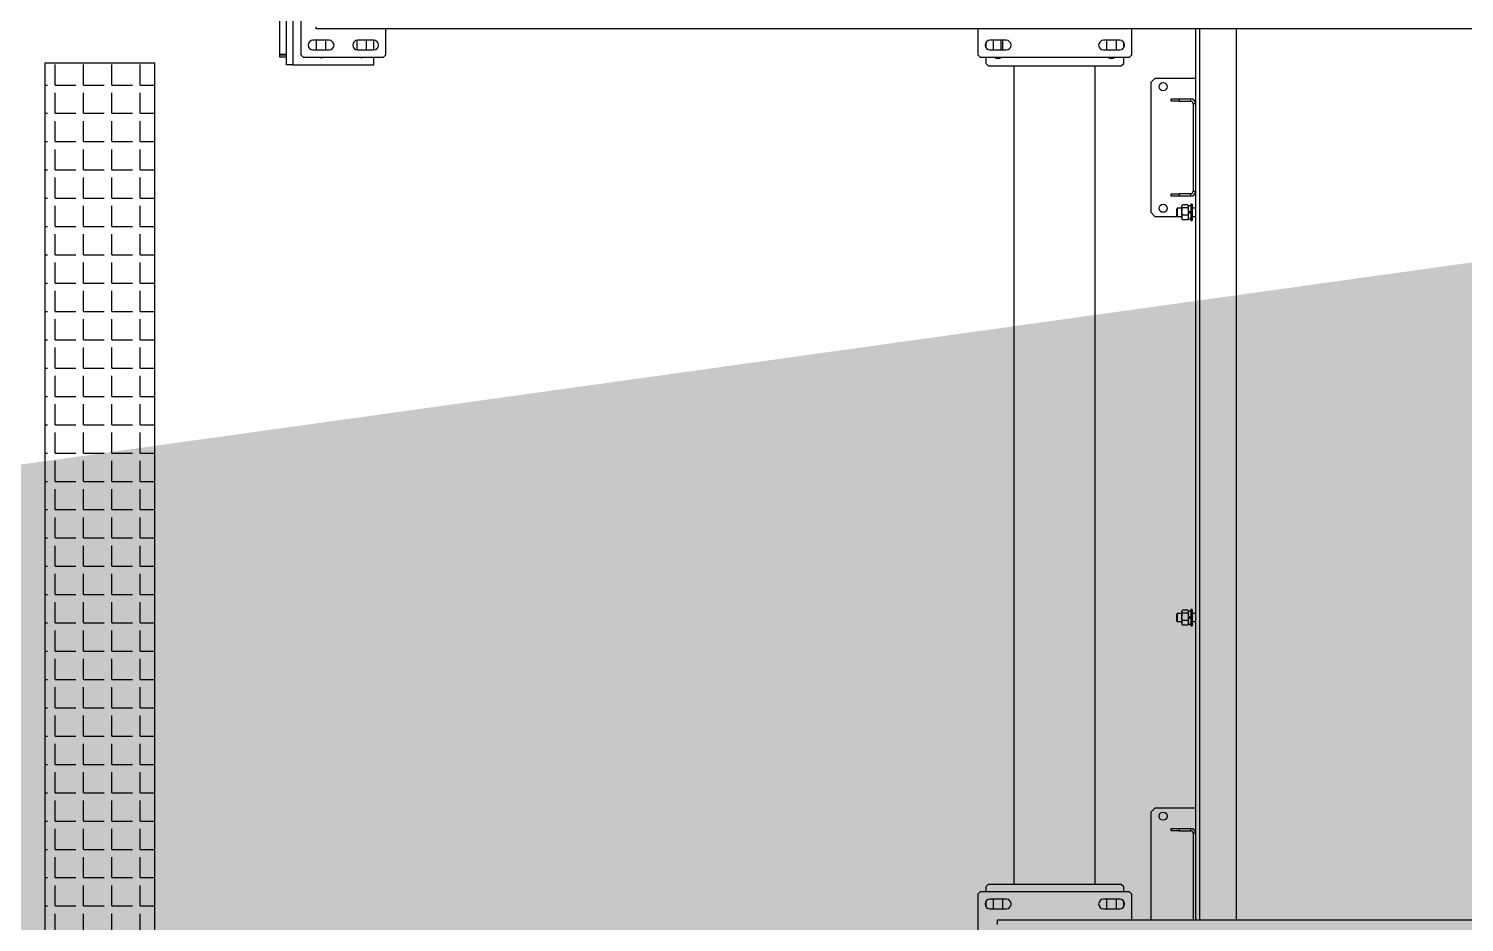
# Model space of a CAD drawing. Header units: millimetres. Extents: x 6622 to 532820, y 3370 to 359312.
# Drawn here: x 468870 to 470641, y 268937 to 270040 of the extents above; entities that cross this region are included whole.
import ezdxf

# ---------------------------------------------------------------- set-up
doc = ezdxf.new("R2010")
doc.units = ezdxf.units.MM
pattern_1 = [(0, (0, 0), (0, 34.925), [25.4, -9.525]), (90, (0, 0), (-34.925, 2e-15), [25.4, -9.525])]

# ---------------------------------------------------------------- blocks, each defined once
blk = doc.blocks.new('A$C6F3A12F4')
at = {"color": 2, "linetype": 'Continuous', "lineweight": 25}
for p, q in [((44585.7, 3475), (44585.7, 225)), ((45685.2, 2635), (45685.2, 1065)), ((44585.7, 1359.5), (45685.2, 1359.5)), ((44585.7, 1314.5), (45685.2, 1314.5)), ((44585.7, 1309.5), (44678, 1309.5)), ((44647, 1309.5), (44647, 1259.5)), ((44675, 1303.5), (44672, 1303.5)), ((44672, 1289.5), (44672, 1303.5)), ((44675, 1289.5), (44675, 1303.5)), ((44678, 1309.5), (44678, 1306.5)), ((44678, 1309.5), (44786, 1309.5)), ((44678, 1306.5), (44786, 1306.5)), ((44786, 1309.5), (45578, 1309.5)), ((44786, 1306.5), (44786, 1309.5)), ((44792, 1303.5), (44789, 1303.5)), ((44789, 1303.5), (44789, 1289.5)), ((44792, 1303.5), (44792, 1289.5)), ((44802, 1305.5), (44802, 1303.5)), ((44802, 1305.5), (44822, 1305.5)), ((44802, 1303.5), (44822, 1303.5)), ((44802.8, 1300), (44802.8, 1293.4)), ((44804.4, 1300.9), (44803.3, 1300.3)), ((44803.3, 1293.1), (44804.4, 1292.5)), ((44803.9, 1303.5), (44803.9, 1300.9)), ((44812, 1300.9), (44803.9, 1300.9)), ((44814.9, 1292.5), (44804.4, 1292.5)), ((44806.4, 1300), (44806.4, 1293.4)), ((44807, 1309.5), (44807, 1305.5)), ((44807, 1292.5), (44807, 1287)), ((44812, 1300.9), (44813.5, 1300.9)), ((44820, 1300.9), (44813.5, 1300.9)), ((44814.9, 1292.5), (44819.6, 1292.5)), ((44815.5, 1300), (44815.5, 1293.4)), ((44817, 1305.5), (44817, 1309.5)), ((44817, 1287), (44817, 1292.5)), ((44820.7, 1300.3), (44819.6, 1300.9)), ((44819.6, 1292.5), (44820.7, 1293.1)), ((44820, 1300.9), (44820, 1303.5)), ((44821.2, 1300), (44821.2, 1293.4)), ((44822, 1303.5), (44822, 1305.5)), ((45302, 1305.5), (45302, 1303.5)), ((45302, 1305.5), (45322, 1305.5)), ((45302, 1303.5), (45322, 1303.5)), ((45302.8, 1300), (45302.8, 1293.4)), ((45304.4, 1300.9), (45303.3, 1300.3)), ((45303.3, 1293.1), (45304.4, 1292.5)), ((45303.9, 1303.5), (45303.9, 1300.9)), ((45312, 1300.9), (45303.9, 1300.9)), ((45314.9, 1292.5), (45304.4, 1292.5)), ((45306.4, 1300), (45306.4, 1293.4)), ((45307, 1309.5), (45307, 1305.5)), ((45307, 1292.5), (45307, 1287)), ((45312, 1300.9), (45313.5, 1300.9)), ((45320, 1300.9), (45313.5, 1300.9)), ((45314.9, 1292.5), (45319.6, 1292.5)), ((45315.5, 1300), (45315.5, 1293.4)), ((45317, 1305.5), (45317, 1309.5)), ((45317, 1287), (45317, 1292.5)), ((45320.7, 1300.3), (45319.6, 1300.9)), ((45319.6, 1292.5), (45320.7, 1293.1)), ((45320, 1300.9), (45320, 1303.5)), ((45321.2, 1300), (45321.2, 1293.4)), ((45322, 1303.5), (45322, 1305.5)), ((45547, 1309.5), (45547, 1259.5)), ((45575, 1303.5), (45572, 1303.5)), ((45572, 1289.5), (45572, 1303.5)), ((45575, 1289.5), (45575, 1303.5)), ((45578, 1309.5), (45578, 1306.5)), ((45578, 1309.5), (45685.2, 1309.5)), ((45578, 1306.5), (45685.2, 1306.5)), ((44672, 1289.5), (44675, 1289.5)), ((44672, 1279.5), (44672, 1289.5)), ((44675, 1279.5), (44672, 1279.5)), ((44675, 1289.5), (44675, 1279.5)), ((44789, 1289.5), (44792, 1289.5)), ((44789, 1279.5), (44789, 1289.5)), ((44792, 1279.5), (44789, 1279.5)), ((44792, 1289.5), (44792, 1279.5)), ((44807, 1287), (44807.5, 1286.5)), ((44807, 1287), (44817, 1287)), ((44816.5, 1286.5), (44807.5, 1286.5)), ((44816.5, 1286.5), (44817, 1287)), ((44817, 1259.5), (44817, 1287)), ((45307, 1287), (45307.5, 1286.5)), ((45307, 1287), (45317, 1287)), ((45316.5, 1286.5), (45307.5, 1286.5)), ((45316.5, 1286.5), (45317, 1287)), ((45572, 1289.5), (45575, 1289.5)), ((45572, 1279.5), (45572, 1289.5)), ((45575, 1279.5), (45572, 1279.5)), ((45575, 1289.5), (45575, 1279.5)), ((44647, 1259.5), (44652, 1254.5)), ((44812, 1254.5), (44817, 1259.5)), ((45547, 1259.5), (45552, 1254.5)), ((44652, 1254.5), (44812, 1254.5)), ((45552, 1254.5), (45685.2, 1254.5)), ((44617.7, 1231), (44585.7, 1231)), ((44620.7, 1228), (44617.7, 1231)), ((44620.7, 1044), (44620.7, 1228)), ((45653.2, 1231), (45650.2, 1228)), ((45650.2, 1228), (45650.2, 1044)), ((45685.2, 1231), (45653.2, 1231)), ((44599.7, 1216), (44599.7, 1196)), ((44611.7, 1211.9), (44599.7, 1211.9)), ((44609.2, 1220.9), (44602.2, 1220.9)), ((44611.7, 1196), (44611.7, 1216)), ((44628.2, 1220.9), (44620.7, 1220.9)), ((44631.2, 1217.9), (44628.2, 1220.9)), ((44631.2, 1053.9), (44631.2, 1217.9)), ((45644.2, 1220.9), (45641.2, 1217.9)), ((45641.2, 1217.9), (45641.2, 1053.9)), ((45650.2, 1220.9), (45644.2, 1220.9)), ((45659.2, 1216), (45659.2, 1196)), ((45671.2, 1211.9), (45659.2, 1211.9)), ((45668.6, 1220.9), (45661.8, 1220.9)), ((45671.2, 1196), (45671.2, 1216)), ((44599.7, 1199.9), (44611.7, 1199.9)), ((45659.2, 1199.9), (45671.2, 1199.9)), ((45641.2, 1185.9), (44631.2, 1185.9)), ((45641.2, 1085.9), (44631.2, 1085.9)), ((44599.7, 1076), (44599.7, 1056)), ((44611.7, 1071.9), (44599.7, 1071.9)), ((44611.7, 1069.9), (44599.7, 1069.9)), ((44611.7, 1056), (44611.7, 1076)), ((45659.2, 1076), (45659.2, 1056)), ((45671.2, 1071.9), (45659.2, 1071.9)), ((45671.2, 1056), (45671.2, 1076)), ((45685.2, 1065), (45690.6, 1065)), ((44599.7, 1059.9), (44611.7, 1059.9)), ((44602.5, 1050.9), (44608.9, 1050.9)), ((44620.7, 1050.9), (44628.2, 1050.9)), ((44628.2, 1050.9), (44631.2, 1053.9)), ((45641.2, 1053.9), (45644.2, 1050.9)), ((45644.2, 1050.9), (45650.2, 1050.9)), ((45659.2, 1059.9), (45671.2, 1059.9)), ((45662, 1050.9), (45668.4, 1050.9)), ((44585.7, 1041), (44617.7, 1041)), ((44617.7, 1041), (44620.7, 1044)), ((45650.2, 1044), (45653.2, 1041)), ((45653.2, 1041), (45817.2, 1041)), ((44617.7, 311), (44585.7, 311)), ((44620.7, 308), (44617.7, 311)), ((44620.7, 209), (44620.7, 308)), ((44611.7, 296.1), (44599.7, 296.1)), ((44599.7, 296), (44599.7, 276)), ((44611.7, 287.1), (44599.7, 287.1)), ((44611.7, 276), (44611.7, 296)), ((44630.2, 296.1), (44620.7, 296.1)), ((44630.2, 196.1), (44630.2, 296.1)), ((44599.8, 275.1), (44611.6, 275.1)), ((44599.7, 241), (44599.7, 221)), ((44611.7, 237.1), (44599.7, 237.1)), ((44611.7, 221), (44611.7, 241)), ((44585.7, 225), (44583.1, 225)), ((44599.7, 225.1), (44611.7, 225.1)), ((44370.2, 196.1), (44630.2, 196.1)), ((44453.7, 206), (44617.7, 206)), ((44617.7, 206), (44620.7, 209)), ((44630.2, 196.1), (44630.2, 188.1)), ((44370.2, 188.1), (44630.2, 188.1)), ((44616.7, 180.1), (44452.7, 180.1)), ((44617.7, 180.1), (44453.7, 180.1)), ((44616.7, 180.1), (44616.7, 188.1)), ((44617.7, 180.1), (44617.7, 188.1)), ((44620.7, 180.1), (44617.7, 180.1)), ((44620.7, 188.1), (44620.7, 180.1))]:
    blk.add_line(p, q, dxfattribs=at)
at = {"color": 2, "linetype": 'Continuous', "lineweight": 25, "flags": 128}
for points in [[(44812, 1300.9), (44811.5, 1301.8), (44811, 1302.6), (44810.5, 1303.5)], [(44812, 1303.5), (44812.5, 1302.6), (44813, 1301.8), (44813.5, 1300.9)], [(45312, 1300.9), (45311.5, 1301.8), (45311, 1302.6), (45310.5, 1303.5)], [(45312, 1303.5), (45312.5, 1302.6), (45313, 1301.8), (45313.5, 1300.9)]]:
    blk.add_lwpolyline(points, dxfattribs=at)
at = {"color": 2, "linetype": 'Continuous', "lineweight": 25}
for centre in [(44657, 1269.5), (44807, 1269.5), (45557, 1269.5)]:
    blk.add_circle(centre, 5, dxfattribs=at)
for centre, radius, start, end in [((44678, 1303.5), 6, 90, 180), ((44678, 1303.5), 3, 90, 180), ((44786, 1303.5), 6, 0, 90), ((44786, 1303.5), 3, 0, 90), ((45578, 1303.5), 6, 90, 180), ((45578, 1303.5), 3, 90, 180), ((44605.7, 1216), 6, 0, 180), ((45665.2, 1216), 6, 0, 180), ((44616.2, 1205.9), 6, 318.5904, 41.4096), ((44605.7, 1196), 6, 180, 0), ((45665.2, 1196), 6, 180, 0), ((44605.7, 1076), 6, 0, 180), ((45665.2, 1076), 6, 0, 180), ((44616.2, 1065.9), 6, 318.5904, 41.4096), ((44605.7, 1056), 6, 180, 0), ((45665.2, 1056), 6, 180, 0), ((44605.7, 296), 6, 0, 180), ((44615.2, 281.1), 6, 336.4435, 23.5565), ((44605.7, 276), 6, 180, 0), ((44605.7, 241), 6, 0, 180), ((44615.2, 231.1), 6, 336.4435, 23.5565), ((44605.7, 221), 6, 180, 0)]:
    blk.add_arc(centre, radius, start, end, dxfattribs=at)
for points, knots in [([(44802.8, 1300), (44803.3, 1300.2), (44804, 1300.7), (44805, 1300.7), (44805.8, 1300.4), (44806.2, 1300.1), (44806.4, 1300)], [0, 0, 0, 0, 0.363637, 0.612716, 0.868745, 1, 1, 1, 1]), ([(44806.4, 1293.4), (44806.2, 1293.3), (44805.8, 1293), (44805, 1292.7), (44804, 1292.7), (44803.3, 1293.2), (44802.8, 1293.4)], [0, 0, 0, 0, 0.131254, 0.380876, 0.636362, 1, 1, 1, 1]), ([(44806.4, 1300), (44807.2, 1300.2), (44808.8, 1300.6), (44811.2, 1300.7), (44813.4, 1300.5), (44814.8, 1300.2), (44815.5, 1300)], [0, 0, 0, 0, 0.264772, 0.53481, 0.76552, 1, 1, 1, 1]), ([(44815.5, 1293.4), (44814.7, 1293.2), (44813.1, 1292.8), (44810.7, 1292.7), (44808.5, 1292.9), (44807.1, 1293.2), (44806.4, 1293.4)], [0, 0, 0, 0, 0.264376, 0.534814, 0.765523, 1, 1, 1, 1]), ([(44815.5, 1300), (44816, 1300.2), (44817, 1300.6), (44818.5, 1300.7), (44819.9, 1300.5), (44820.7, 1300.2), (44821.2, 1300)], [0, 0, 0, 0, 0.264708, 0.535074, 0.765396, 1, 1, 1, 1]), ([(44821.2, 1293.4), (44820.7, 1293.2), (44819.7, 1292.8), (44818.2, 1292.7), (44816.8, 1292.9), (44816, 1293.2), (44815.5, 1293.4)], [0, 0, 0, 0, 0.2644652, 0.5348322, 0.7651538, 1, 1, 1, 1]), ([(44821.2, 1300), (44821, 1300.1), (44820.8, 1300.2), (44820.7, 1300.3), (44820.7, 1300.3)], [0, 0, 0, 0, 0.90876, 1, 1, 1, 1]), ([(44820.7, 1293.1), (44820.7, 1293.1), (44820.8, 1293.2), (44821, 1293.3), (44821.2, 1293.4)], [0, 0, 0, 0, 0.091198, 1, 1, 1, 1]), ([(45302.8, 1300), (45303.3, 1300.2), (45304, 1300.7), (45305, 1300.7), (45305.8, 1300.4), (45306.2, 1300.1), (45306.4, 1300)], [0, 0, 0, 0, 0.363637, 0.612716, 0.868745, 1, 1, 1, 1]), ([(45306.4, 1293.4), (45306.2, 1293.3), (45305.8, 1293), (45305, 1292.7), (45304, 1292.7), (45303.3, 1293.2), (45302.8, 1293.4)], [0, 0, 0, 0, 0.131254, 0.380876, 0.636362, 1, 1, 1, 1]), ([(45306.4, 1300), (45307.2, 1300.2), (45308.8, 1300.6), (45311.2, 1300.7), (45313.4, 1300.5), (45314.8, 1300.2), (45315.5, 1300)], [0, 0, 0, 0, 0.264772, 0.53481, 0.76552, 1, 1, 1, 1]), ([(45315.5, 1293.4), (45314.7, 1293.2), (45313.1, 1292.8), (45310.7, 1292.7), (45308.5, 1292.9), (45307.1, 1293.2), (45306.4, 1293.4)], [0, 0, 0, 0, 0.264376, 0.534814, 0.765523, 1, 1, 1, 1]), ([(45315.5, 1300), (45316, 1300.2), (45317, 1300.6), (45318.5, 1300.7), (45319.9, 1300.5), (45320.7, 1300.2), (45321.2, 1300)], [0, 0, 0, 0, 0.264708, 0.535074, 0.765396, 1, 1, 1, 1]), ([(45321.2, 1293.4), (45320.7, 1293.2), (45319.7, 1292.8), (45318.2, 1292.7), (45316.8, 1292.9), (45316, 1293.2), (45315.5, 1293.4)], [0, 0, 0, 0, 0.2644652, 0.5348322, 0.7651538, 1, 1, 1, 1]), ([(45321.2, 1300), (45321, 1300.1), (45320.8, 1300.2), (45320.7, 1300.3), (45320.7, 1300.3)], [0, 0, 0, 0, 0.90876, 1, 1, 1, 1]), ([(45320.7, 1293.1), (45320.7, 1293.1), (45320.8, 1293.2), (45321, 1293.3), (45321.2, 1293.4)], [0, 0, 0, 0, 0.091198, 1, 1, 1, 1])]:
    blk.add_open_spline(points, degree=3, knots=knots, dxfattribs=at)

msp = doc.modelspace()

# ---------------------------------------------------------------- hatches: boundary and pattern name
h = msp.add_hatch()
h.set_pattern_fill('ANGLE', color=3, scale=5)
h.set_pattern_definition(pattern_1)
edge = h.paths.add_edge_path()
edge.add_line((457414.55, 270044.997), (457414.55, 267907.595))
edge.add_line((457535, 270044.997), (457535, 268040))
edge.add_line((472399.364, 268040), (457535, 268040))
edge.add_line((472503.909, 267907.595), (457414.55, 267907.595))
edge.add_line((472399.364, 269994.998), (472399.364, 268040))
edge.add_line((472503.909, 269994.998), (472503.909, 267907.595))
h.paths.add_polyline_path([(455537.256, 268490), (455537.256, 269590), (455087.256, 269590), (455087.256, 268490)], flags=9)
h = msp.add_hatch()
h.set_pattern_fill('ANGLE', color=3, scale=5)
h.set_pattern_definition(pattern_1)
h.paths.add_polyline_path([(468890.933, 269997.665), (469025.459, 269997.665), (469025.459, 268040), (468890.933, 268040)])

# ---------------------------------------------------------------- linework, layer by layer
at = {"color": 3}
msp.add_lwpolyline([(468890.933, 269997.665), (469025.459, 269997.665), (469025.459, 268040), (468890.933, 268040)], close=True, dxfattribs=at)

# ---------------------------------------------------------------- block references
at = {"color": 0, "rotation": 270}
msp.add_blockref('A$C6F3A12F4', (469000, 314625.198), dxfattribs=at)

doc.saveas('drawing.dxf')
